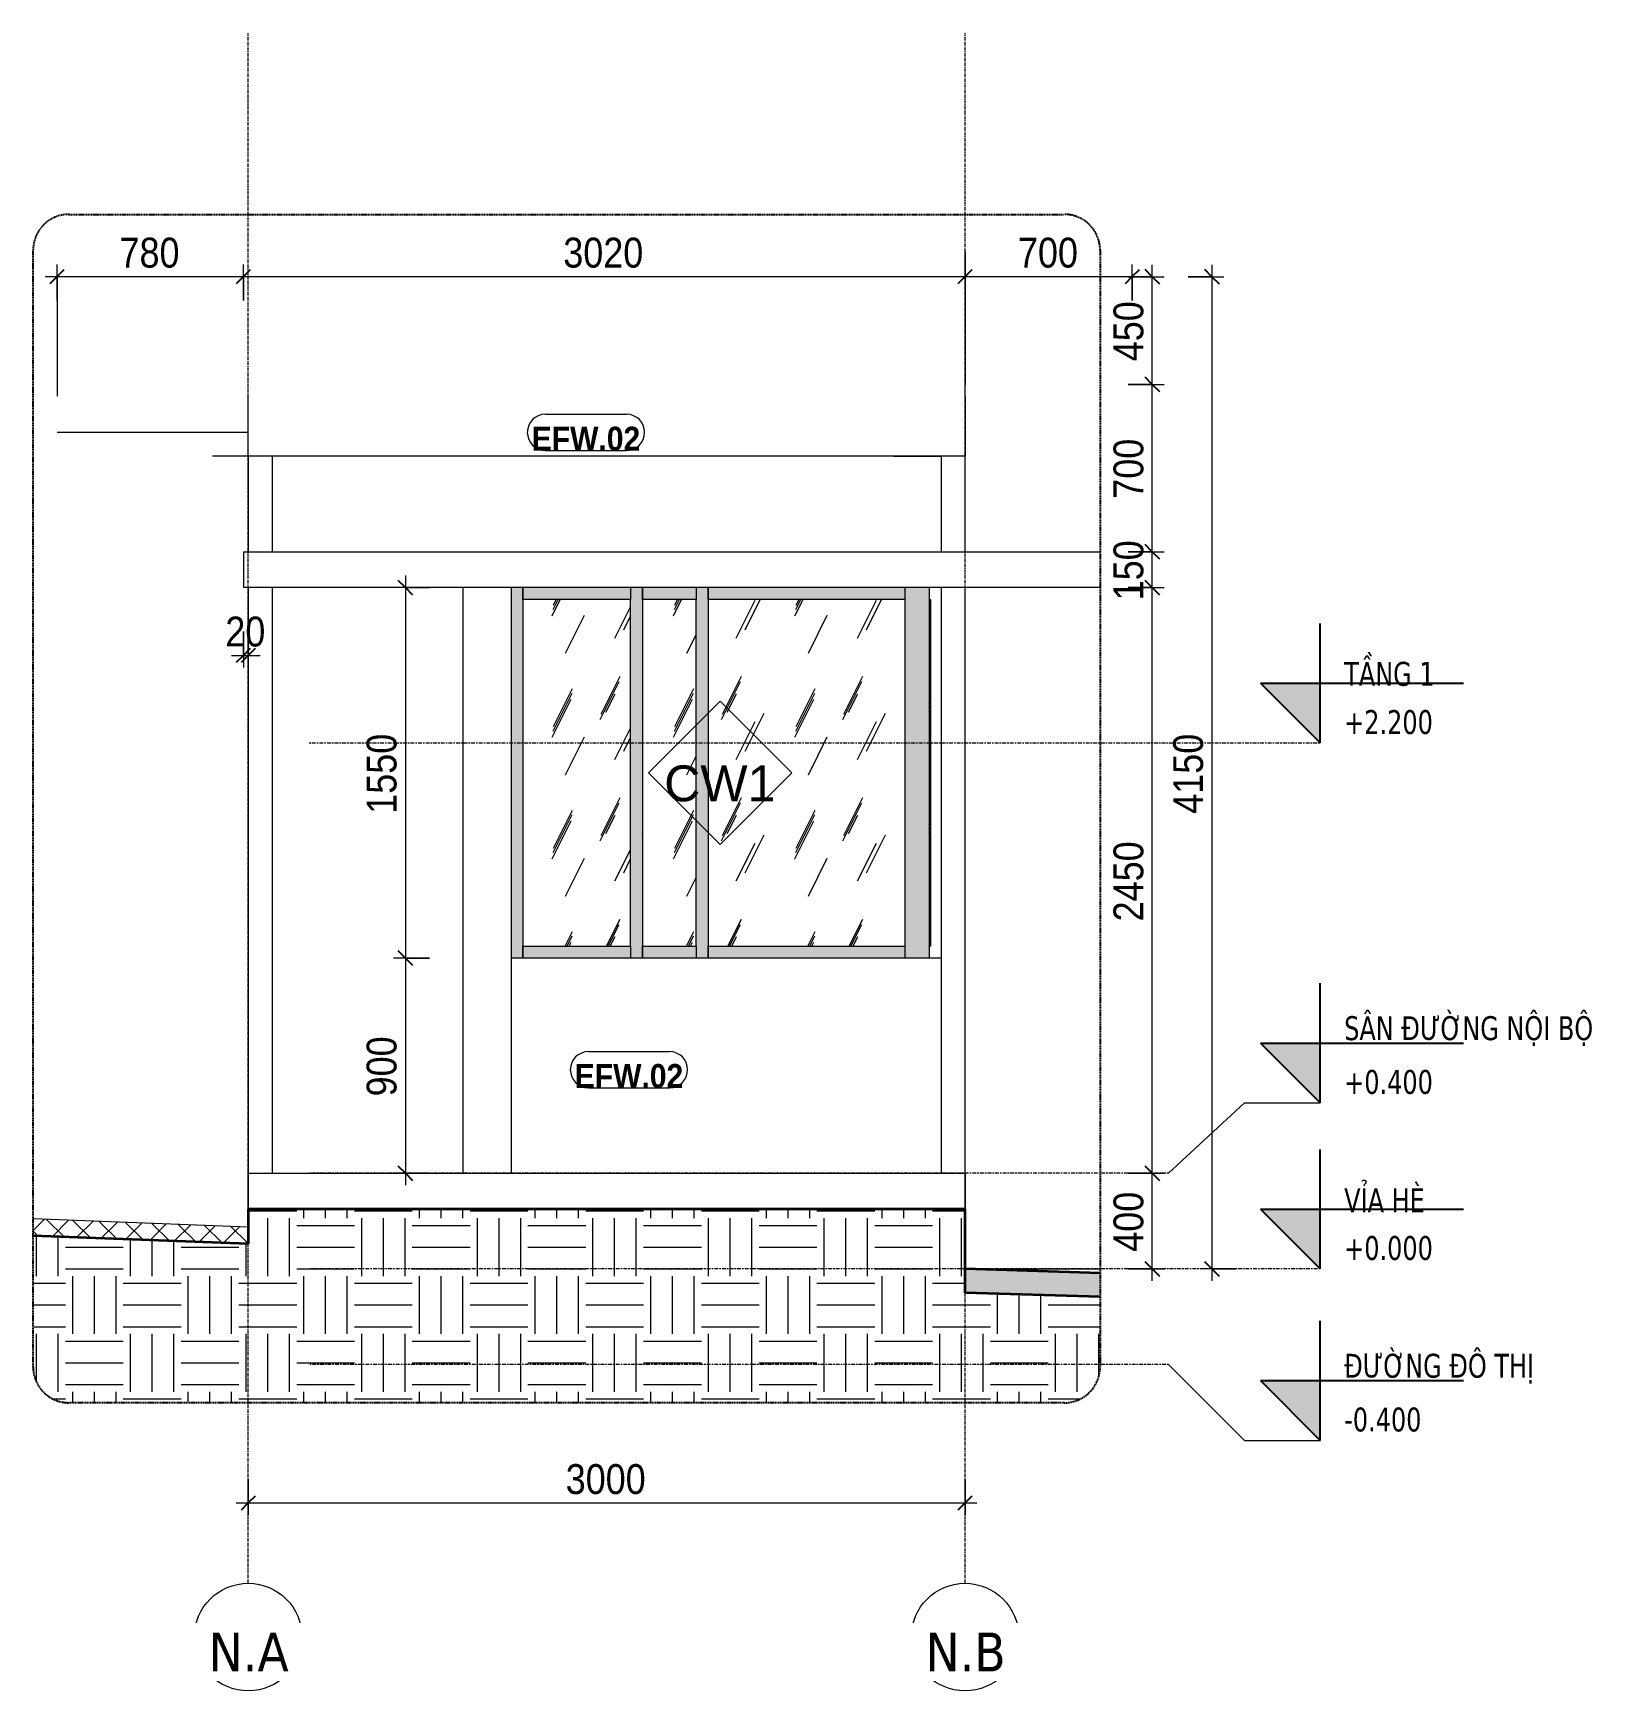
# Model space of a CAD drawing. Header units: millimetres. Extents: x 67230 to 175545, y -2320 to 85793.
# Drawn here: x 121443 to 127966, y -1765 to 5169 of the extents above; entities that cross this region are included whole.
import ezdxf

# ---------------------------------------------------------------- set-up
doc = ezdxf.new("R2010")
doc.units = ezdxf.units.MM
for name, pattern in [('Centre', [31.75, 6.35, -4.7625, 15.875, -4.7625]), ('Grid Line', [22.225, 12.7, -3.175, 3.175, -3.175]), ('Hidden', [7.14375, 4.7625, -2.38125])]:
    doc.linetypes.add(name, pattern=pattern)
for name, color, linetype, lineweight in [('A-ANNO-DIMS', 211, 'Continuous', 9), ('A-ANNO-DIMS-50', 211, 'Continuous', 9), ('A-ANNO-NOTE', 131, 'Continuous', 9), ('A-DETL-GENF', 92, 'Continuous', 18), ('A-DETL-GENF-2', 92, 'Hidden', 25), ('A-DETL-GENF-3', 9, 'Continuous', 18), ('A-DETL-MEDM', 33, 'Continuous', 35), ('A-DETL-THIN', 151, 'Continuous', 18), ('A-FLOR', 192, 'Continuous', 18), ('A-FLOR-FNSH-1', 7, 'Continuous', 18), ('A-FLOR-FNSH-2', 250, 'Continuous', 35), ('A-FLOR-LEVL', 51, 'Continuous', 9), ('A-FLOR-LEVL-1', 51, 'Continuous', 25), ('A-FLOR-LEVL-2', 51, 'Centre', 9), ('A-FLOR-PATT', 8, 'Continuous', 50), ('A-FLOR-PATT-1', 8, 'Continuous', 18), ('A-GLAZ-CURT', 52, 'Continuous', 18), ('A-GLAZ-CURT-2', 254, 'Continuous', 18), ('A-GLAZ-CWMG', 51, 'Continuous', 18), ('A-GLAZ-CWMG-2', 254, 'Continuous', 18), ('A-WALL', 113, 'Continuous', 18), ('A-WALL-IDEN', 211, 'Continuous', 9), ('S-BEAM', 12, 'Continuous', 18), ('S-COLS', 52, 'Continuous', 18), ('S-GRID-1', 1, 'Grid Line', 9), ('S-GRID-IDEN', 1, 'Continuous', 9)]:
    doc.layers.add(name, color=color, linetype=linetype, lineweight=lineweight)
doc.styles.add('Arial_2', font='arial.ttf', dxfattribs={"height": 150})
doc.styles.add('Arial_B', font='arialbd.ttf', dxfattribs={"width": 0.9, "height": 100})
doc.styles.add('Tahoma_B', font='tahomabd.ttf', dxfattribs={"height": 162.5})
doc.styles.add('Tahoma_B_1', font='tahomabd.ttf', dxfattribs={"width": 0.85, "height": 100})
doc.styles.add('UTM Avo', font='', dxfattribs={"width": 0.9, "height": 125})
doc.styles.get('UTM Avo').set_extended_font_data('UTM Avo')
doc.dimstyles.new('1_Dim_chi_tiet_2_5_1', dxfattribs={"dimscale": 304.8, "dimtxt": 124.912619, "dimasz": 0.19685, "dimexe": 0.164042, "dimexo": 0.0625, "dimgap": 0.016404, "dimtad": 1, "dimdec": 0, "dimrnd": 5, "dimzin": 0, "dimdsep": 46, "dimtxsty": 'UTM Avo', "dimblk1": 'OBLIQUE', "dimblk2": 'OBLIQUE', "dimsah": 1, "dimcen": 0.09, "dimdle": 0.164042, "dimazin": 0, "dimtfac": 1, "dimtdec": 4, "dimtix": 1, "dimtmove": 0, "dimatfit": 3, "dimfxl": 0.328084, "dimfxlon": 1, "dimtvp": 1, "dimtolj": 1, "dimtzin": 0, "dimarcsym": 2})
pattern_1 = [(63.435, (4798.52, 34.78), (-0.0009, 508.0002), [177.488, -958.435]), (63.435, (4290.52, 34.78), (-0.0009, 508.0002), [177.488, -958.435]), (63.435, (5041.7, 132.92), (-0.0009, 508.0002), [177.488, -958.435]), (63.435, (4533.7, 132.92), (-0.0009, 508.0002), [177.488, -958.435]), (63.435, (5004.9, 98.28), (-0.0009, 508.0002), [177.488, -958.435]), (63.435, (4496.9, 98.28), (-0.0009, 508.0002), [177.488, -958.435]), (63.435, (4967.37, 296.7), (-0.0009, 508.0002), [86.267, -1049.655]), (63.435, (4459.37, 296.7), (-0.0009, 508.0002), [86.267, -1049.655]), (63.435, (4942.84, 265.98), (-0.0009, 508.0002), [177.488, -958.435]), (63.435, (4434.84, 265.98), (-0.0009, 508.0002), [177.488, -958.435]), (63.435, (4947.17, 288.03), (-0.0009, 508.0002), [177.488, -958.435]), (63.435, (4439.17, 288.03), (-0.0009, 508.0002), [177.488, -958.435]), (63.435, (4742.21, 191.31), (-0.0009, 508.0002), [177.488, -958.435]), (63.435, (4234.21, 191.31), (-0.0009, 508.0002), [177.488, -958.435]), (63.435, (4746.54, 217.3), (-0.0009, 508.0002), [177.488, -958.435]), (63.435, (4238.54, 217.3), (-0.0009, 508.0002), [177.488, -958.435]), (63.435, (4747.7, 236.03), (-0.0009, 508.0002), [177.488, -958.435]), (63.435, (4239.7, 236.03), (-0.0009, 508.0002), [177.488, -958.435])]

# ---------------------------------------------------------------- blocks, each defined once
blk = doc.blocks.new('System Panel - Glazed-4739252-TKCS_NHÀ BẢO VỆ - MẶT ĐỨNG 4')
at = {"layer": 'A-GLAZ-CURT-2'}
h = blk.add_hatch(dxfattribs=at)
h.set_pattern_fill('FP_22', color=256, style=0, pattern_type=2)
h.set_pattern_definition([(63.435, (4798.52, 34.78), (-0.0009, 508.0002), [177.488, -958.435]), (63.435, (4290.52, 34.78), (-0.0009, 508.0002), [177.488, -958.435]), (63.435, (5041.7, 132.92), (-0.0009, 508.0002), [177.488, -958.435]), (63.435, (4533.7, 132.92), (-0.0009, 508.0002), [177.488, -958.435]), (63.435, (5004.9, 98.28), (-0.0009, 508.0002), [177.488, -958.435]), (63.435, (4496.9, 98.28), (-0.0009, 508.0002), [177.488, -958.435]), (63.435, (4967.37, 296.7), (-0.0009, 508.0002), [86.267, -1049.655]), (63.435, (4459.37, 296.7), (-0.0009, 508.0002), [86.267, -1049.655]), (63.435, (4942.84, 265.98), (-0.0009, 508.0002), [177.488, -958.435]), (63.435, (4434.84, 265.98), (-0.0009, 508.0002), [177.488, -958.435]), (63.435, (4947.17, 288.03), (-0.0009, 508.0002), [177.488, -958.435]), (63.435, (4439.17, 288.03), (-0.0009, 508.0002), [177.488, -958.435]), (63.435, (4742.21, 191.31), (-0.0009, 508.0002), [177.488, -958.435]), (63.435, (4234.21, 191.31), (-0.0009, 508.0002), [177.488, -958.435]), (63.435, (4746.54, 217.3), (-0.0009, 508.0002), [177.488, -958.435]), (63.435, (4238.54, 217.3), (-0.0009, 508.0002), [177.488, -958.435]), (63.435, (4747.7, 236.03), (-0.0009, 508.0002), [177.488, -958.435]), (63.435, (4239.7, 236.03), (-0.0009, 508.0002), [177.488, -958.435])])
h.paths.add_polyline_path([(84274.2, 1350), (84274.2, 2800), (84268.2, 2800), (84268.2, 1350)])
at = {"layer": 'A-GLAZ-CURT'}
for p, q in [((84268.2, 2800), (84274.2, 2800)), ((84274.2, 2800), (84274.2, 1350)), ((84274.2, 1350), (84268.2, 1350))]:
    blk.add_line(p, q, dxfattribs=at)
blk = doc.blocks.new('Rectangular Mullion - 50 x 100mm-2035506-TKCS_NHÀ BẢO VỆ - MẶT ĐỨNG 4')
at = {"layer": 'A-GLAZ-CWMG-2'}
blk.add_hatch(color=256, dxfattribs=at).paths.add_polyline_path([(84168.2, 1300), (84268.2, 1300), (84268.2, 2850), (84168.2, 2850), (84168.2, 1932.1)])
at = {"layer": 'A-GLAZ-CWMG'}
for p, q in [((84168.2, 1300), (84168.2, 2850)), ((84268.2, 2850), (84268.2, 1300)), ((84268.2, 1300), (84168.2, 1300))]:
    blk.add_line(p, q, dxfattribs=at)
blk = doc.blocks.new('System Panel - Glazed-4738996-TKCS_NHÀ BẢO VỆ - MẶT ĐỨNG 4')
at = {"layer": 'A-GLAZ-CURT-2'}
h = blk.add_hatch(dxfattribs=at)
h.set_pattern_fill('FP_23', color=256, style=0, pattern_type=2)
h.set_pattern_definition(pattern_1)
h.paths.add_polyline_path([(83968, 1350), (84168.2, 1350), (84168.2, 2800), (83343.2, 2800), (83343.2, 1350)])
at = {"layer": 'A-GLAZ-CURT'}
for p, q in [((84168.2, 2800), (83343.2, 2800)), ((83343.2, 2800), (83343.2, 1350)), ((83343.2, 1350), (84168.2, 1350))]:
    blk.add_line(p, q, dxfattribs=at)
blk = doc.blocks.new('Rectangular Mullion - 50 x 100mm-4738990-TKCS_NHÀ BẢO VỆ - MẶT ĐỨNG 4')
at = {"layer": 'A-GLAZ-CWMG-2'}
blk.add_hatch(color=256, dxfattribs=at).paths.add_polyline_path([(83018.2, 2800), (83018.2, 2850), (82568.2, 2850), (82568.2, 2800), (82609.1, 2800)])
at = {"layer": 'A-GLAZ-CWMG'}
for p, q in [((82568.2, 2800), (82568.2, 2850)), ((83018.2, 2850), (83018.2, 2800))]:
    blk.add_line(p, q, dxfattribs=at)
blk = doc.blocks.new('Rectangular Mullion - 50 x 100mm-4738991-TKCS_NHÀ BẢO VỆ - MẶT ĐỨNG 4')
at = {"layer": 'A-GLAZ-CWMG-2'}
blk.add_hatch(color=256, dxfattribs=at).paths.add_polyline_path([(83968, 1300), (84168.2, 1300), (84168.2, 1350), (83343.2, 1350), (83343.2, 1300)])
at = {"layer": 'A-GLAZ-CWMG'}
blk.add_line((83343.2, 1300), (83343.2, 1350), dxfattribs=at)
blk = doc.blocks.new('Rectangular Mullion - 50 x 100mm-2035525-TKCS_NHÀ BẢO VỆ - MẶT ĐỨNG 4')
at = {"layer": 'A-GLAZ-CWMG-2'}
blk.add_hatch(color=256, dxfattribs=at).paths.add_polyline_path([(82568.2, 1300), (82568.2, 2850), (82518.2, 2850), (82518.2, 1300)])
at = {"layer": 'A-GLAZ-CWMG'}
for p, q in [((82568.2, 2850), (82568.2, 2800)), ((82568.2, 1350), (82568.2, 1300))]:
    blk.add_line(p, q, dxfattribs=at)
blk = doc.blocks.new('System Panel - Glazed-4738997-TKCS_NHÀ BẢO VỆ - MẶT ĐỨNG 4')
at = {"layer": 'A-GLAZ-CURT-2'}
h = blk.add_hatch(dxfattribs=at)
h.set_pattern_fill('FP_23', color=256, style=0, pattern_type=2)
h.set_pattern_definition(pattern_1)
h.paths.add_polyline_path([(83293.2, 1350), (83293.2, 2800), (83068.2, 2800), (83068.2, 1350)])
at = {"layer": 'A-GLAZ-CURT'}
for p, q in [((83293.2, 2800), (83068.2, 2800)), ((83068.2, 2800), (83068.2, 1350)), ((83293.2, 1350), (83293.2, 2800)), ((83068.2, 1350), (83293.2, 1350))]:
    blk.add_line(p, q, dxfattribs=at)
blk = doc.blocks.new('Rectangular Mullion - 50 x 100mm-4738992-TKCS_NHÀ BẢO VỆ - MẶT ĐỨNG 4')
at = {"layer": 'A-GLAZ-CWMG-2'}
blk.add_hatch(color=256, dxfattribs=at).paths.add_polyline_path([(84118.2, 2800), (84168.2, 2800), (84168.2, 2850), (83343.2, 2850), (83343.2, 2800)])
at = {"layer": 'A-GLAZ-CWMG'}
blk.add_line((83343.2, 2800), (83343.2, 2850), dxfattribs=at)
blk = doc.blocks.new('Rectangular Mullion - 50 x 100mm-4738993-TKCS_NHÀ BẢO VỆ - MẶT ĐỨNG 4')
at = {"layer": 'A-GLAZ-CWMG-2'}
blk.add_hatch(color=256, dxfattribs=at).paths.add_polyline_path([(83293.2, 1300), (83293.2, 1350), (83068.2, 1350), (83068.2, 1300)])
at = {"layer": 'A-GLAZ-CWMG'}
for p, q in [((83068.2, 1300), (83068.2, 1350)), ((83293.2, 1350), (83293.2, 1300))]:
    blk.add_line(p, q, dxfattribs=at)
blk = doc.blocks.new('Rectangular Mullion - 50 x 100mm-2035461-TKCS_NHÀ BẢO VỆ - MẶT ĐỨNG 4')
at = {"layer": 'A-GLAZ-CWMG-2'}
blk.add_hatch(color=256, dxfattribs=at).paths.add_polyline_path([(83343.2, 1300), (83343.2, 2850), (83293.2, 2850), (83293.2, 1300)])
at = {"layer": 'A-GLAZ-CWMG'}
for p, q in [((83293.2, 2850), (83293.2, 2800)), ((83343.2, 2850), (83343.2, 2800)), ((83293.2, 1350), (83293.2, 1300)), ((83343.2, 1350), (83343.2, 1300))]:
    blk.add_line(p, q, dxfattribs=at)
blk = doc.blocks.new('System Panel - Glazed-4738998-TKCS_NHÀ BẢO VỆ - MẶT ĐỨNG 4')
at = {"layer": 'A-GLAZ-CURT-2'}
h = blk.add_hatch(dxfattribs=at)
h.set_pattern_fill('FP_23', color=256, style=0, pattern_type=2)
h.set_pattern_definition(pattern_1)
h.paths.add_polyline_path([(83018.2, 1350), (83018.2, 2800), (82568.2, 2800), (82568.2, 1350)])
at = {"layer": 'A-GLAZ-CURT'}
for p, q in [((83018.2, 2800), (82568.2, 2800)), ((82568.2, 2800), (82568.2, 1350)), ((83018.2, 1350), (83018.2, 2800)), ((82568.2, 1350), (83018.2, 1350))]:
    blk.add_line(p, q, dxfattribs=at)
blk = doc.blocks.new('Rectangular Mullion - 50 x 100mm-4738994-TKCS_NHÀ BẢO VỆ - MẶT ĐỨNG 4')
at = {"layer": 'A-GLAZ-CWMG-2'}
blk.add_hatch(color=256, dxfattribs=at).paths.add_polyline_path([(83293.2, 2800), (83293.2, 2850), (83068.2, 2850), (83068.2, 2800)])
at = {"layer": 'A-GLAZ-CWMG'}
for p, q in [((83068.2, 2800), (83068.2, 2850)), ((83293.2, 2850), (83293.2, 2800))]:
    blk.add_line(p, q, dxfattribs=at)
blk = doc.blocks.new('Rectangular Mullion - 50 x 100mm-4738995-TKCS_NHÀ BẢO VỆ - MẶT ĐỨNG 4')
at = {"layer": 'A-GLAZ-CWMG-2'}
blk.add_hatch(color=256, dxfattribs=at).paths.add_polyline_path([(83018.2, 1300), (83018.2, 1350), (82568.2, 1350), (82568.2, 1300)])
at = {"layer": 'A-GLAZ-CWMG'}
for p, q in [((82568.2, 1300), (82568.2, 1350)), ((83018.2, 1350), (83018.2, 1300))]:
    blk.add_line(p, q, dxfattribs=at)
blk = doc.blocks.new('BORDER VIEW - BORDER VIEW-4799609-TKCS_NHÀ BẢO VỆ - MẶT ĐỨNG 4')
at = {"layer": 'A-DETL-GENF-2'}
for p, q in [((80668.2, 4411.1), (84833.6, 4411.1)), ((80518.2, -410), (80518.2, 4261.1)), ((84983.6, 4261.1), (84983.6, -410)), ((84833.6, -560), (80668.2, -560))]:
    blk.add_line(p, q, dxfattribs=at)
for centre, start, end in [((80668.2, 4261.1), 90, 180), ((84833.6, 4261.1), 0, 90), ((80668.2, -410), 180, 270), ((84833.6, -410), 270, 0)]:
    blk.add_arc(centre, 150, start, end, dxfattribs=at)
blk = doc.blocks.new('Level - CAO ĐỘ LEVEL-350587-TKCS_NHÀ BẢO VỆ - MẶT ĐỨNG 4')
at = {"layer": 'A-FLOR-LEVL'}
blk.add_hatch(color=256, dxfattribs=at).paths.add_polyline_path([(85904.7, 2450), (85904.7, 2200), (85654.7, 2450)])
at = {"layer": 'A-FLOR-LEVL-1'}
for p, q in [((85904.7, 2200), (85904.7, 2700)), ((85654.7, 2450), (85904.7, 2200)), ((85654.7, 2450), (86504.7, 2450))]:
    blk.add_line(p, q, dxfattribs=at)
blk = doc.blocks.new('Grid - M_Grid Head - Circle-353313-TKCS_NHÀ BẢO VỆ - MẶT ĐỨNG 4')
at = {"layer": 'S-GRID-IDEN'}
blk.add_circle((84418.2, -1540.1), 225, dxfattribs=at)
blk = doc.blocks.new('M_Wall Tag - 12mm-36223-TKCS_NHÀ BẢO VỆ - MẶT ĐỨNG 4')
at = {"layer": 'A-WALL-IDEN'}
for p, q in [((83093.2, 2075), (83393.2, 2375)), ((83393.2, 2375), (83693.2, 2075)), ((83093.2, 2075), (83393.2, 1775)), ((83693.2, 2075), (83393.2, 1775))]:
    blk.add_line(p, q, dxfattribs=at)
blk = doc.blocks.new('DIMBLOCK75-TKCS_NHÀ BẢO VỆ - MẶT ĐỨNG 4')
at = {"layer": 'A-ANNO-DIMS-50'}
for p, q in [((122342.9, -879.1), (122342.9, -1029.1)), ((122342.9, -979.1), (122342.9, -879.1)), ((125342.9, -879.1), (125342.9, -1029.1)), ((125342.9, -979.1), (125342.9, -879.1)), ((122292.9, -979.1), (125392.9, -979.1))]:
    blk.add_line(p, q, dxfattribs=at)
at = {"layer": 'A-ANNO-DIMS-50', "lineweight": 25}
for p, q in [((122342.9, -979.1), (122372.9, -949.1)), ((125342.9, -979.1), (125372.9, -949.1)), ((122342.9, -979.1), (122312.9, -1009.1)), ((125342.9, -979.1), (125312.9, -1009.1))]:
    blk.add_line(p, q, dxfattribs=at)
at = {"layer": 'A-ANNO-DIMS-50', "color": 0, "insert": (123671.7, -816.7), "char_height": 125, "width": 410.824, "attachment_point": 1, "line_spacing_factor": 1.110334, "style": 'UTM Avo'}
blk.add_mtext('3000', dxfattribs=at)
blk = doc.blocks.new('_Oblique')
at = {"color": 0, "linetype": 'ByBlock', "lineweight": -2}
blk.add_line((-0.5, -0.5), (0.5, 0.5), dxfattribs=at)
blk = doc.blocks.new('DIMBLOCK76-TKCS_NHÀ BẢO VỆ - MẶT ĐỨNG 4')
at = {"layer": 'A-ANNO-DIMS-50', "lineweight": 25}
for p, q in [((126126.3, 400), (126096.3, 430)), ((126126.3, 400), (126156.3, 370)), ((126126.3, 0), (126096.3, 30)), ((126126.3, 0), (126156.3, -30))]:
    blk.add_line(p, q, dxfattribs=at)
at = {"layer": 'A-ANNO-DIMS-50'}
for p, q in [((126026.3, 400), (126176.3, 400)), ((126126.3, 400), (126026.3, 400)), ((126126.3, -50), (126126.3, 400)), ((126026.3, 0), (126176.3, 0)), ((126126.3, 0), (126026.3, 0))]:
    blk.add_line(p, q, dxfattribs=at)
at = {"layer": 'A-ANNO-DIMS-50', "color": 0, "insert": (125964, 71.6), "char_height": 125, "width": 308.118, "attachment_point": 1, "rotation": 90, "line_spacing_factor": 1.110334, "style": 'UTM Avo'}
blk.add_mtext('400', dxfattribs=at)
blk = doc.blocks.new('DIMBLOCK77-TKCS_NHÀ BẢO VỆ - MẶT ĐỨNG 4')
at = {"layer": 'A-ANNO-DIMS-50'}
for p, q in [((126026.3, 2850), (126176.3, 2850)), ((126126.3, 2850), (126026.3, 2850)), ((126126.3, 400), (126126.3, 2850)), ((126026.3, 400), (126176.3, 400)), ((126126.3, 400), (126026.3, 400))]:
    blk.add_line(p, q, dxfattribs=at)
at = {"layer": 'A-ANNO-DIMS-50', "lineweight": 25}
for p, q in [((126126.3, 2850), (126096.3, 2880)), ((126126.3, 2850), (126156.3, 2820)), ((126126.3, 400), (126096.3, 430)), ((126126.3, 400), (126156.3, 370))]:
    blk.add_line(p, q, dxfattribs=at)
at = {"layer": 'A-ANNO-DIMS-50', "color": 0, "insert": (125964, 1453.8), "char_height": 125, "width": 410.824, "attachment_point": 1, "rotation": 90, "line_spacing_factor": 1.110334, "style": 'UTM Avo'}
blk.add_mtext('2450', dxfattribs=at)
blk = doc.blocks.new('DIMBLOCK78-TKCS_NHÀ BẢO VỆ - MẶT ĐỨNG 4')
at = {"layer": 'A-ANNO-DIMS-50'}
for p, q in [((126026.3, 3000), (126176.3, 3000)), ((126126.3, 3000), (126026.3, 3000)), ((126126.3, 2850), (126126.3, 3000)), ((126026.3, 2850), (126176.3, 2850)), ((126126.3, 2850), (126026.3, 2850))]:
    blk.add_line(p, q, dxfattribs=at)
at = {"layer": 'A-ANNO-DIMS-50', "lineweight": 25}
for p, q in [((126126.3, 3000), (126096.3, 3030)), ((126126.3, 3000), (126156.3, 2970)), ((126126.3, 2850), (126096.3, 2880)), ((126126.3, 2850), (126156.3, 2820))]:
    blk.add_line(p, q, dxfattribs=at)
at = {"layer": 'A-ANNO-DIMS-50', "color": 0, "insert": (125964, 2796.6), "char_height": 125, "width": 308.118, "attachment_point": 1, "rotation": 90, "line_spacing_factor": 1.110334, "style": 'UTM Avo'}
blk.add_mtext('150', dxfattribs=at)
blk = doc.blocks.new('DIMBLOCK79-TKCS_NHÀ BẢO VỆ - MẶT ĐỨNG 4')
at = {"layer": 'A-ANNO-DIMS-50'}
for p, q in [((126026.3, 3700), (126176.3, 3700)), ((126126.3, 3700), (126026.3, 3700)), ((126126.3, 3000), (126126.3, 3700)), ((126026.3, 3000), (126176.3, 3000)), ((126126.3, 3000), (126026.3, 3000))]:
    blk.add_line(p, q, dxfattribs=at)
at = {"layer": 'A-ANNO-DIMS-50', "lineweight": 25}
for p, q in [((126126.3, 3700), (126096.3, 3730)), ((126126.3, 3700), (126156.3, 3670)), ((126126.3, 3000), (126096.3, 3030)), ((126126.3, 3000), (126156.3, 2970))]:
    blk.add_line(p, q, dxfattribs=at)
at = {"layer": 'A-ANNO-DIMS-50', "color": 0, "insert": (125964, 3221.6), "char_height": 125, "width": 308.118, "attachment_point": 1, "rotation": 90, "line_spacing_factor": 1.110334, "style": 'UTM Avo'}
blk.add_mtext('700', dxfattribs=at)
blk = doc.blocks.new('DIMBLOCK80-TKCS_NHÀ BẢO VỆ - MẶT ĐỨNG 4')
at = {"layer": 'A-ANNO-DIMS-50', "lineweight": 25}
for p, q in [((126126.3, 4150), (126096.3, 4180)), ((126126.3, 4150), (126156.3, 4120)), ((126126.3, 3700), (126096.3, 3730)), ((126126.3, 3700), (126156.3, 3670))]:
    blk.add_line(p, q, dxfattribs=at)
at = {"layer": 'A-ANNO-DIMS-50'}
for p, q in [((126126.3, 3700), (126126.3, 4200)), ((126026.3, 4150), (126176.3, 4150)), ((126126.3, 4150), (126026.3, 4150)), ((126026.3, 3700), (126176.3, 3700)), ((126126.3, 3700), (126026.3, 3700))]:
    blk.add_line(p, q, dxfattribs=at)
at = {"layer": 'A-ANNO-DIMS-50', "color": 0, "insert": (125964, 3796.6), "char_height": 125, "width": 308.118, "attachment_point": 1, "rotation": 90, "line_spacing_factor": 1.110334, "style": 'UTM Avo'}
blk.add_mtext('450', dxfattribs=at)
blk = doc.blocks.new('DIMBLOCK81-TKCS_NHÀ BẢO VỆ - MẶT ĐỨNG 4')
at = {"layer": 'A-ANNO-DIMS-50', "lineweight": 25}
for p, q in [((126376.3, 4150), (126346.3, 4180)), ((126376.3, 4150), (126406.3, 4120)), ((126376.3, 0), (126346.3, 30)), ((126376.3, 0), (126406.3, -30))]:
    blk.add_line(p, q, dxfattribs=at)
at = {"layer": 'A-ANNO-DIMS-50'}
for p, q in [((126376.3, 4200), (126376.3, -50)), ((126276.3, 4150), (126426.3, 4150)), ((126376.3, 4150), (126276.3, 4150)), ((126476.3, 0), (126326.3, 0)), ((126376.3, 0), (126476.3, 0))]:
    blk.add_line(p, q, dxfattribs=at)
at = {"layer": 'A-ANNO-DIMS-50', "color": 0, "insert": (126214, 1903.8), "char_height": 125, "width": 410.824, "attachment_point": 1, "rotation": 90, "line_spacing_factor": 1.110334, "style": 'UTM Avo'}
blk.add_mtext('4150', dxfattribs=at)
blk = doc.blocks.new('DIMBLOCK82-TKCS_NHÀ BẢO VỆ - MẶT ĐỨNG 4')
at = {"layer": 'A-ANNO-DIMS-50'}
for p, q in [((121542.9, 4051.1), (121542.9, 4201.1)), ((122322.9, 4051.1), (122322.9, 4201.1)), ((121492.9, 4151.1), (122322.9, 4151.1)), ((121542.9, 4151.1), (121542.9, 4051.1)), ((122322.9, 4151.1), (122322.9, 4051.1))]:
    blk.add_line(p, q, dxfattribs=at)
at = {"layer": 'A-ANNO-DIMS-50', "lineweight": 25}
for p, q in [((121542.9, 4151.1), (121572.9, 4181.1)), ((122322.9, 4151.1), (122352.9, 4181.1)), ((121542.9, 4151.1), (121512.9, 4121.1)), ((122322.9, 4151.1), (122292.9, 4121.1))]:
    blk.add_line(p, q, dxfattribs=at)
at = {"layer": 'A-ANNO-DIMS-50', "color": 0, "insert": (121804.5, 4313.5), "char_height": 125, "width": 308.118, "attachment_point": 1, "line_spacing_factor": 1.110334, "style": 'UTM Avo'}
blk.add_mtext('780', dxfattribs=at)
blk = doc.blocks.new('DIMBLOCK83-TKCS_NHÀ BẢO VỆ - MẶT ĐỨNG 4')
at = {"layer": 'A-ANNO-DIMS-50'}
for p, q in [((125342.9, 4251.1), (125342.9, 4101.1)), ((125342.9, 4151.1), (125342.9, 4251.1)), ((122322.9, 4051.1), (122322.9, 4201.1)), ((122322.9, 4151.1), (125342.9, 4151.1)), ((122322.9, 4151.1), (122322.9, 4051.1))]:
    blk.add_line(p, q, dxfattribs=at)
at = {"layer": 'A-ANNO-DIMS-50', "lineweight": 25}
for p, q in [((122322.9, 4151.1), (122352.9, 4181.1)), ((125342.9, 4151.1), (125372.9, 4181.1)), ((122322.9, 4151.1), (122292.9, 4121.1)), ((125342.9, 4151.1), (125312.9, 4121.1))]:
    blk.add_line(p, q, dxfattribs=at)
at = {"layer": 'A-ANNO-DIMS-50', "color": 0, "insert": (123661.7, 4313.5), "char_height": 125, "width": 410.824, "attachment_point": 1, "line_spacing_factor": 1.110334, "style": 'UTM Avo'}
blk.add_mtext('3020', dxfattribs=at)
blk = doc.blocks.new('DIMBLOCK84-TKCS_NHÀ BẢO VỆ - MẶT ĐỨNG 4')
at = {"layer": 'A-ANNO-DIMS-50'}
for p, q in [((125342.9, 4251.1), (125342.9, 4101.1)), ((125342.9, 4151.1), (125342.9, 4251.1)), ((126042.9, 4051.1), (126042.9, 4201.1)), ((125342.9, 4151.1), (126092.9, 4151.1)), ((126042.9, 4151.1), (126042.9, 4051.1))]:
    blk.add_line(p, q, dxfattribs=at)
at = {"layer": 'A-ANNO-DIMS-50', "lineweight": 25}
for p, q in [((125342.9, 4151.1), (125372.9, 4181.1)), ((126042.9, 4151.1), (126072.9, 4181.1)), ((125342.9, 4151.1), (125312.9, 4121.1)), ((126042.9, 4151.1), (126012.9, 4121.1))]:
    blk.add_line(p, q, dxfattribs=at)
at = {"layer": 'A-ANNO-DIMS-50', "color": 0, "insert": (125564.5, 4313.5), "char_height": 125, "width": 308.118, "attachment_point": 1, "line_spacing_factor": 1.110334, "style": 'UTM Avo'}
blk.add_mtext('700', dxfattribs=at)
blk = doc.blocks.new('DIMBLOCK85-TKCS_NHÀ BẢO VỆ - MẶT ĐỨNG 4')
at = {"layer": 'A-ANNO-DIMS-50'}
for p, q in [((122322.9, 2666.2), (122322.9, 2516.2)), ((122322.9, 2566.2), (122322.9, 2666.2)), ((122342.9, 2666.2), (122342.9, 2516.2)), ((122342.9, 2566.2), (122342.9, 2666.2)), ((122272.9, 2566.2), (122392.9, 2566.2))]:
    blk.add_line(p, q, dxfattribs=at)
at = {"layer": 'A-ANNO-DIMS-50', "lineweight": 25}
for p, q in [((122322.9, 2566.2), (122292.9, 2536.2)), ((122342.9, 2566.2), (122312.9, 2536.2)), ((122322.9, 2566.2), (122352.9, 2596.2)), ((122342.9, 2566.2), (122372.9, 2596.2))]:
    blk.add_line(p, q, dxfattribs=at)
at = {"layer": 'A-ANNO-DIMS-50', "color": 0, "insert": (122247.3, 2728.6), "char_height": 125, "width": 205.412, "attachment_point": 1, "line_spacing_factor": 1.110334, "style": 'UTM Avo'}
blk.add_mtext('20', dxfattribs=at)
blk = doc.blocks.new('DIMBLOCK86-TKCS_NHÀ BẢO VỆ - MẶT ĐỨNG 4')
at = {"layer": 'A-ANNO-DIMS-50'}
for p, q in [((123101, 2850), (122951, 2850)), ((123001, 2900), (123001, 1300)), ((123001, 2850), (123101, 2850)), ((123101, 1300), (122951, 1300)), ((123001, 1300), (123101, 1300))]:
    blk.add_line(p, q, dxfattribs=at)
at = {"layer": 'A-ANNO-DIMS-50', "lineweight": 25}
for p, q in [((123001, 2850), (122971, 2880)), ((123001, 2850), (123031, 2820)), ((123001, 1300), (122971, 1330)), ((123001, 1300), (123031, 1270))]:
    blk.add_line(p, q, dxfattribs=at)
at = {"layer": 'A-ANNO-DIMS-50', "color": 0, "insert": (122838.6, 1903.8), "char_height": 125, "width": 410.824, "attachment_point": 1, "rotation": 90, "line_spacing_factor": 1.110334, "style": 'UTM Avo'}
blk.add_mtext('1550', dxfattribs=at)
blk = doc.blocks.new('DIMBLOCK87-TKCS_NHÀ BẢO VỆ - MẶT ĐỨNG 4')
at = {"layer": 'A-ANNO-DIMS-50', "lineweight": 25}
for p, q in [((123001, 1300), (122971, 1330)), ((123001, 1300), (123031, 1270)), ((123001, 400), (122971, 430)), ((123001, 400), (123031, 370))]:
    blk.add_line(p, q, dxfattribs=at)
at = {"layer": 'A-ANNO-DIMS-50'}
for p, q in [((123101, 1300), (122951, 1300)), ((123001, 1300), (123001, 350)), ((123001, 1300), (123101, 1300)), ((123101, 400), (122951, 400)), ((123001, 400), (123101, 400))]:
    blk.add_line(p, q, dxfattribs=at)
at = {"layer": 'A-ANNO-DIMS-50', "color": 0, "insert": (122838.6, 721.6), "char_height": 125, "width": 308.118, "attachment_point": 1, "rotation": 90, "line_spacing_factor": 1.110334, "style": 'UTM Avo'}
blk.add_mtext('900', dxfattribs=at)
blk = doc.blocks.new('NCV_GHI CHU VAT LIEU HOAN THIEN - NCV_GHI CHU VAT LIEU HOAN THIEN-2360914-TKCS_NHÀ BẢO VỆ - MẶT ĐỨNG 4')
at = {"layer": 'A-ANNO-NOTE'}
for p, q in [((82661.8, 3574.7), (83001.8, 3574.7)), ((82661.8, 3423.8), (83001.8, 3423.8))]:
    blk.add_line(p, q, dxfattribs=at)
for centre, start, end in [((82661.8, 3499.3), 90, 270), ((83001.8, 3499.3), 270, 90)]:
    blk.add_arc(centre, 75.5, start, end, dxfattribs=at)

msp = doc.modelspace()

# ---------------------------------------------------------------- hatches: boundary and pattern name
at = {"layer": 'A-DETL-GENF-3'}
h = msp.add_hatch(dxfattribs=at)
h.set_pattern_fill('FP_24', color=256, style=0, pattern_type=2)
h.set_pattern_definition([(0, (45126.44, 0), (241.935, 241.935), [241.935, -241.935]), (0, (45126.44, 90.73), (241.935, 241.935), [241.935, -241.935]), (0, (45126.44, 181.45), (241.935, 241.935), [241.935, -241.935]), (90, (45156.69, 211.7), (-241.935, 241.935), [241.935, -241.935]), (90, (45247.4, 211.7), (-241.935, 241.935), [241.935, -241.935]), (90, (45338.14, 211.7), (-241.935, 241.935), [241.935, -241.935])])
h.paths.add_polyline_path([(125758.2, -560), (125797.1, -554.9), (125833.2, -539.9), (125864.3, -516.1), (125888.1, -485), (125903.1, -448.8), (125908.2, -410), (125908.2, -117.3), (125342.9, -100), (125342.9, 250), (122342.9, 250), (122342.9, 105.1), (121442.9, 138.9), (121442.9, -410), (121448, -448.8), (121463, -485), (121486.8, -516.1), (121517.9, -539.9), (121554.1, -554.9), (121592.9, -560), (124892.7, -560)])
at = {"layer": 'A-FLOR-PATT'}
msp.add_hatch(color=256, dxfattribs=at).paths.add_polyline_path([(125908.2, -117.3), (125908.2, -17.2), (125342.9, 0), (125342.9, -100)])
at = {"layer": 'A-FLOR-PATT-1'}
h = msp.add_hatch(dxfattribs=at)
h.set_pattern_fill('FP_21', color=256, style=0, pattern_type=2)
h.set_pattern_definition([(45, (45126.444, 0), (-53.03301, 53.03301), []), (135, (45126.444, 0), (-53.03301, -53.03301), [])])
h.paths.add_polyline_path([(122342.9, 105.1), (122342.9, 175.2), (121442.9, 209), (121442.9, 138.9)])

# ---------------------------------------------------------------- linework, layer by layer
at = {"layer": 'A-DETL-MEDM'}
for p, q in [((125342.9, 250), (122342.9, 250)), ((122342.9, 250), (122342.9, 105.1)), ((125342.9, -100), (125342.9, 250)), ((122342.9, 105.1), (121442.9, 138.9)), ((125908.2, -117.3), (125342.9, -100))]:
    msp.add_line(p, q, dxfattribs=at)
at = {"layer": 'A-DETL-THIN'}
msp.add_line((121542.9, 3500), (122342.9, 3500), dxfattribs=at)
at = {"layer": 'A-FLOR'}
for p, q in [((121542.9, 3700), (121542.9, 3650)), ((125342.9, 3650), (125342.9, 3700)), ((122322.9, 3000), (125908.2, 3000)), ((122322.9, 3000), (122322.9, 2850)), ((125908.2, 2850), (122322.9, 2850)), ((122342.9, 400), (125342.9, 400)), ((122342.9, 400), (122342.9, 250)), ((125342.9, 250), (125342.9, 400)), ((125342.9, 0), (125908.2, 0))]:
    msp.add_line(p, q, dxfattribs=at)
at = {"layer": 'A-FLOR-FNSH-1'}
msp.add_line((122342.9, 175.2), (121442.9, 209), dxfattribs=at)
at = {"layer": 'A-FLOR-FNSH-2'}
msp.add_line((125908.2, -17.2), (125342.9, 0), dxfattribs=at)
at = {"layer": 'A-FLOR-LEVL'}
for p, q in [((126194.4, 400), (126511.9, 694.7)), ((126511.9, 694.7), (126829.4, 694.7)), ((126194.4, -400), (126511.9, -717.5)), ((126511.9, -717.5), (126829.4, -717.5))]:
    msp.add_line(p, q, dxfattribs=at)
at = {"layer": 'A-FLOR-LEVL-2'}
for p, q in [((122598.3, 2200), (126829.4, 2200)), ((126194.4, 400), (122598.3, 400)), ((126829.4, 0), (122598.3, 0)), ((126194.4, -400), (122598.3, -400))]:
    msp.add_line(p, q, dxfattribs=at)
at = {"layer": 'A-WALL'}
for p, q in [((125342.9, 4150), (121542.9, 4150)), ((121542.9, 4150), (121542.9, 3700)), ((125342.9, 4150), (125342.9, 3700)), ((122442.9, 3400), (122442.9, 3000)), ((125042.9, 3400), (125242.9, 3400)), ((125242.9, 3400), (125242.9, 3000)), ((122442.9, 2850), (122442.9, 400)), ((123242.9, 400), (123242.9, 2850)), ((123442.9, 2850), (123442.9, 400)), ((125242.9, 2850), (125242.9, 400)), ((125242.9, 1300), (123442.9, 1300))]:
    msp.add_line(p, q, dxfattribs=at)
at = {"layer": 'S-BEAM'}
for p, q in [((122342.9, 3400), (122342.9, 3650)), ((125342.9, 3650), (125342.9, 3400)), ((122342.9, 3400), (122192.9, 3400)), ((122642.9, 3400), (122342.9, 3400)), ((125042.9, 3400), (122642.9, 3400)), ((125342.9, 3400), (125042.9, 3400)), ((122342.9, 400), (122642.9, 400)), ((122342.9, 250), (122342.9, 400)), ((122642.9, 400), (125042.9, 400)), ((125042.9, 400), (125342.9, 400)), ((125342.9, 400), (125342.9, 250))]:
    msp.add_line(p, q, dxfattribs=at)
at = {"layer": 'S-COLS'}
for p, q in [((122342.9, 3400), (122342.9, 3000)), ((125342.9, 3000), (125342.9, 3400)), ((122342.9, 2850), (122342.9, 400)), ((125342.9, 400), (125342.9, 2850))]:
    msp.add_line(p, q, dxfattribs=at)
at = {"layer": 'S-GRID-1'}
for p, q in [((122342.9, 3919.1), (122342.9, 5169.1)), ((125342.9, 3919.1), (125342.9, 5169.1)), ((122342.9, -65.1), (122342.9, 3919.1)), ((125342.9, -65.1), (125342.9, 3919.1)), ((122342.9, -1315.1), (122342.9, -65.1)), ((125342.9, -1315.1), (125342.9, -65.1))]:
    msp.add_line(p, q, dxfattribs=at)

# ---------------------------------------------------------------- block references
at = {"layer": 'A-ANNO-NOTE'}
for p in [(40924.7, 0), (41104.7, -2666)]:
    msp.add_blockref('NCV_GHI CHU VAT LIEU HOAN THIEN - NCV_GHI CHU VAT LIEU HOAN THIEN-2360914-TKCS_NHÀ BẢO VỆ - MẶT ĐỨNG 4', p, dxfattribs=at)
at = {"layer": 'A-DETL-GENF'}
msp.add_blockref('BORDER VIEW - BORDER VIEW-4799609-TKCS_NHÀ BẢO VỆ - MẶT ĐỨNG 4', (40924.7, 0), dxfattribs=at)
at = {"layer": 'A-FLOR-LEVL-1'}
for p in [(40924.7, 0), (40924.7, -1505.3), (40924.7, -2200), (40924.7, -2917.5)]:
    msp.add_blockref('Level - CAO ĐỘ LEVEL-350587-TKCS_NHÀ BẢO VỆ - MẶT ĐỨNG 4', p, dxfattribs=at)
at = {"layer": 'A-GLAZ-CURT'}
for name in ['System Panel - Glazed-4738998-TKCS_NHÀ BẢO VỆ - MẶT ĐỨNG 4', 'System Panel - Glazed-4738997-TKCS_NHÀ BẢO VỆ - MẶT ĐỨNG 4', 'System Panel - Glazed-4738996-TKCS_NHÀ BẢO VỆ - MẶT ĐỨNG 4', 'System Panel - Glazed-4739252-TKCS_NHÀ BẢO VỆ - MẶT ĐỨNG 4']:
    msp.add_blockref(name, (40924.7, 0), dxfattribs=at)
at = {"layer": 'A-GLAZ-CWMG'}
for name, p in [('Rectangular Mullion - 50 x 100mm-2035525-TKCS_NHÀ BẢO VỆ - MẶT ĐỨNG 4', (40924.7, 0)), ('Rectangular Mullion - 50 x 100mm-4738990-TKCS_NHÀ BẢO VỆ - MẶT ĐỨNG 4', (40924.7, 0)), ('Rectangular Mullion - 50 x 100mm-2035461-TKCS_NHÀ BẢO VỆ - MẶT ĐỨNG 4', (40649.7, 0)), ('Rectangular Mullion - 50 x 100mm-4738994-TKCS_NHÀ BẢO VỆ - MẶT ĐỨNG 4', (40924.7, 0)), ('Rectangular Mullion - 50 x 100mm-2035461-TKCS_NHÀ BẢO VỆ - MẶT ĐỨNG 4', (40924.7, 0)), ('Rectangular Mullion - 50 x 100mm-4738992-TKCS_NHÀ BẢO VỆ - MẶT ĐỨNG 4', (40924.7, 0)), ('Rectangular Mullion - 50 x 100mm-2035506-TKCS_NHÀ BẢO VỆ - MẶT ĐỨNG 4', (40924.7, 0)), ('Rectangular Mullion - 50 x 100mm-4738995-TKCS_NHÀ BẢO VỆ - MẶT ĐỨNG 4', (40924.7, 0)), ('Rectangular Mullion - 50 x 100mm-4738993-TKCS_NHÀ BẢO VỆ - MẶT ĐỨNG 4', (40924.7, 0)), ('Rectangular Mullion - 50 x 100mm-4738991-TKCS_NHÀ BẢO VỆ - MẶT ĐỨNG 4', (40924.7, 0))]:
    msp.add_blockref(name, p, dxfattribs=at)
at = {"layer": 'A-WALL-IDEN'}
msp.add_blockref('M_Wall Tag - 12mm-36223-TKCS_NHÀ BẢO VỆ - MẶT ĐỨNG 4', (40924.7, 0), dxfattribs=at)
at = {"layer": 'S-GRID-IDEN'}
for p in [(37924.7, 0), (40924.7, 0)]:
    msp.add_blockref('Grid - M_Grid Head - Circle-353313-TKCS_NHÀ BẢO VỆ - MẶT ĐỨNG 4', p, dxfattribs=at)

# ---------------------------------------------------------------- texts
at = {"layer": 'A-ANNO-NOTE', "char_height": 100, "width": 461.25, "attachment_point": 5, "line_spacing_factor": 0.936439, "style": 'Arial_B'}
for insert in [(123756.5, 3472.2), (123936.5, 806.2)]:
    msp.add_mtext('\\pt2.25,4.5,6.75,9,11.25,13.5,15.75,18,20.25,22.5,24.75,27,29.25,31.5,33.75,36,38.25,40.5,42.75,45,47.25,49.5,51.75,54,56.25,58.5,60.75,63,65.25,67.5,69.75,72;EFW.02', dxfattribs=dict(at, insert=insert))
at = {"layer": 'A-FLOR-LEVL', "char_height": 100, "line_spacing_factor": 0.996129, "style": 'Tahoma_B_1'}
for s, insert, width, attachment_point in [('\\pt510,1020,1530,2040,2550,3060,3570,4080,4590,5100,5610,6120,6630,7140,7650,8160,8670,9180,9690,10200,10710,11220,11730,12240,12750,13260,13770,14280,14790,15300,15810,16320;TẦNG 1', (126929.7, 2437.2), 452.625, 7), ('\\pt212.5,425,637.5,850,1062.5,1275,1487.5,1700,1912.5,2125,2337.5,2550,2762.5,2975,3187.5,3400,3612.5,3825,4037.5,4250,4462.5,4675,4887.5,5100,5312.5,5525,5737.5,5950,6162.5,6375,6587.5,6800;+2.200', (126929.7, 2337.5), 441.575, 1), ('\\pt510,1020,1530,2040,2550,3060,3570,4080,4590,5100,5610,6120,6630,7140,7650,8160,8670,9180,9690,10200,10710,11220,11730,12240,12750,13260,13770,14280,14790,15300,15810,16320;SÂN ĐƯỜNG NỘI BỘ', (126929.7, 931.9), 1256.725, 7), ('\\pt212.5,425,637.5,850,1062.5,1275,1487.5,1700,1912.5,2125,2337.5,2550,2762.5,2975,3187.5,3400,3612.5,3825,4037.5,4250,4462.5,4675,4887.5,5100,5312.5,5525,5737.5,5950,6162.5,6375,6587.5,6800;+0.400', (126929.7, 832.2), 441.575, 1), ('\\pt510,1020,1530,2040,2550,3060,3570,4080,4590,5100,5610,6120,6630,7140,7650,8160,8670,9180,9690,10200,10710,11220,11730,12240,12750,13260,13770,14280,14790,15300,15810,16320;VỈA HÈ', (126929.7, 237.2), 427.55, 7), ('\\pt212.5,425,637.5,850,1062.5,1275,1487.5,1700,1912.5,2125,2337.5,2550,2762.5,2975,3187.5,3400,3612.5,3825,4037.5,4250,4462.5,4675,4887.5,5100,5312.5,5525,5737.5,5950,6162.5,6375,6587.5,6800;+0.000', (126929.7, 137.5), 441.575, 1), ('\\pt510,1020,1530,2040,2550,3060,3570,4080,4590,5100,5610,6120,6630,7140,7650,8160,8670,9180,9690,10200,10710,11220,11730,12240,12750,13260,13770,14280,14790,15300,15810,16320;ĐƯỜNG ĐÔ THỊ', (126929.7, -480.3), 958.8, 7), ('\\pt212.5,425,637.5,850,1062.5,1275,1487.5,1700,1912.5,2125,2337.5,2550,2762.5,2975,3187.5,3400,3612.5,3825,4037.5,4250,4462.5,4675,4887.5,5100,5312.5,5525,5737.5,5950,6162.5,6375,6587.5,6800;-0.400', (126929.7, -580), 396.525, 1)]:
    msp.add_mtext(s, dxfattribs=dict(at, insert=insert, width=width, attachment_point=attachment_point))
at = {"layer": 'A-WALL-IDEN', "insert": (124316.7, 2029.9), "char_height": 150, "width": 486, "attachment_point": 5, "line_spacing_factor": 0.936439, "style": 'Arial_2'}
msp.add_mtext('\\pt634.9995,1270.0005,1905,2539.9995,3175.0005,3810,4444.9995,5080.0005,5715,6349.9995,6985.0005,7620,8254.9995,8890.0005,9525,10159.9995,10795.0005,11430,12064.9995,12700.0005,13335,13969.9995,14605.0005,15240,15874.9995,16510.0005,17145,17779.9995,18415.0005,19050,19684.9995,20320.0005;CW1', dxfattribs=at)

# ---------------------------------------------------------------- dimensions: what is measured, and where the dimension line sits
at = {"layer": 'A-ANNO-DIMS'}
for base, p1, p2, override, picture, middle in [((122322.9, 4151.1), (121542.9, 4051.1), (122322.9, 4051.1), {"dimpost": '<>', "dimfxl": 780}, 'DIMBLOCK82-TKCS_NHÀ BẢO VỆ - MẶT ĐỨNG 4', (121932.9, 4220.8)), ((125342.9, 4151.1), (122322.9, 4051.1), (125342.9, 4251.1), {"dimpost": '<>', "dimfxl": 3026.61527}, 'DIMBLOCK83-TKCS_NHÀ BẢO VỆ - MẶT ĐỨNG 4', (123832.9, 4220.8)), ((126042.9, 4151.1), (125342.9, 4251.1), (126042.9, 4051.1), {"dimpost": '<>', "dimfxl": 728.010989}, 'DIMBLOCK84-TKCS_NHÀ BẢO VỆ - MẶT ĐỨNG 4', (125692.9, 4220.8)), ((122342.9, 2566.2), (122322.9, 2666.2), (122342.9, 2666.2), {"dimpost": '<>', "dimfxl": 20}, 'DIMBLOCK85-TKCS_NHÀ BẢO VỆ - MẶT ĐỨNG 4', (122332.9, 2635.9)), ((125342.9, -979.1), (122342.9, -879.1), (125342.9, -879.1), {"dimpost": '<>', "dimfxl": 3000}, 'DIMBLOCK75-TKCS_NHÀ BẢO VỆ - MẶT ĐỨNG 4', (123842.9, -909.4))]:
    dim = msp.add_linear_dim(base=base, p1=p1, p2=p2, dimstyle='1_Dim_chi_tiet_2_5_1', override=override, dxfattribs=at)
    dim.commit()
    dim.dimension.update_dxf_attribs({"geometry": picture, "text_midpoint": middle})
for base, p1, p2, override, picture, middle in [((126126.3, 4150), (126026.3, 3700), (126026.3, 4150), {"dimpost": '<>', "dimfxl": 450}, 'DIMBLOCK80-TKCS_NHÀ BẢO VỆ - MẶT ĐỨNG 4', (126056.7, 3925)), ((126376.3, 0), (126276.3, 4150), (126476.3, 0), {"dimpost": '<>', "dimfxl": 4154.816482}, 'DIMBLOCK81-TKCS_NHÀ BẢO VỆ - MẶT ĐỨNG 4', (126306.7, 2075)), ((126126.3, 3700), (126026.3, 3000), (126026.3, 3700), {"dimpost": '<>', "dimfxl": 700}, 'DIMBLOCK79-TKCS_NHÀ BẢO VỆ - MẶT ĐỨNG 4', (126056.7, 3350)), ((126126.3, 3000), (126026.3, 2850), (126026.3, 3000), {"dimpost": '<>', "dimfxl": 150}, 'DIMBLOCK78-TKCS_NHÀ BẢO VỆ - MẶT ĐỨNG 4', (126056.7, 2925)), ((123001, 1300), (123101, 2850), (123101, 1300), {"dimpost": '<>', "dimfxl": 1550}, 'DIMBLOCK86-TKCS_NHÀ BẢO VỆ - MẶT ĐỨNG 4', (122931.3, 2075)), ((126126.3, 2850), (126026.3, 400), (126026.3, 2850), {"dimpost": '<>', "dimfxl": 2450}, 'DIMBLOCK77-TKCS_NHÀ BẢO VỆ - MẶT ĐỨNG 4', (126056.7, 1625)), ((123001, 400), (123101, 1300), (123101, 400), {"dimpost": '<>', "dimfxl": 900}, 'DIMBLOCK87-TKCS_NHÀ BẢO VỆ - MẶT ĐỨNG 4', (122931.3, 850)), ((126126.3, 400), (126026.3, 0), (126026.3, 400), {"dimpost": '<>', "dimfxl": 400}, 'DIMBLOCK76-TKCS_NHÀ BẢO VỆ - MẶT ĐỨNG 4', (126056.7, 200))]:
    dim = msp.add_linear_dim(base=base, p1=p1, p2=p2, angle=90, dimstyle='1_Dim_chi_tiet_2_5_1', override=override, dxfattribs=at)
    dim.commit()
    dim.dimension.update_dxf_attribs({"geometry": picture, "text_midpoint": middle})

# ---------------------------------------------------------------- next in the draw order: texts
at = {"layer": 'S-GRID-IDEN', "char_height": 162.5, "width": 397, "attachment_point": 5, "line_spacing_factor": 0.996129, "style": 'Tahoma_B', "bg_fill": 3, "box_fill_scale": 1.25, "bg_fill_color": 256, "bg_fill_true_color": 13158600, "bg_fill_transparency": 0}
for s, insert in [('\\pt634.99962,1269.99925,1905.0005,2540.00013,3174.99975,3809.99937,4445.00062,5080.00025,5714.99987,6349.9995,6985.00075,7620.00037,8255,8889.99962,9524.99925,10160.0005,10795.00013,11429.99975,12064.99938,12700.00063,13335.00025,13969.99988,14604.9995,15240.00075,15875.00038,16510,17144.99963,17779.99925,18415.0005,19050.00013,19684.99975,20319.99938;N.A', (122345, -1602.5)), ('\\pt634.99962,1269.99925,1905.0005,2540.00013,3174.99975,3809.99937,4445.00062,5080.00025,5714.99987,6349.9995,6985.00075,7620.00037,8255,8889.99962,9524.99925,10160.0005,10795.00013,11429.99975,12064.99938,12700.00063,13335.00025,13969.99988,14604.9995,15240.00075,15875.00038,16510,17144.99963,17779.99925,18415.0005,19050.00013,19684.99975,20319.99938;N.B', (125345, -1602.5))]:
    msp.add_mtext(s, dxfattribs=dict(at, insert=insert))

doc.saveas('drawing.dxf')
